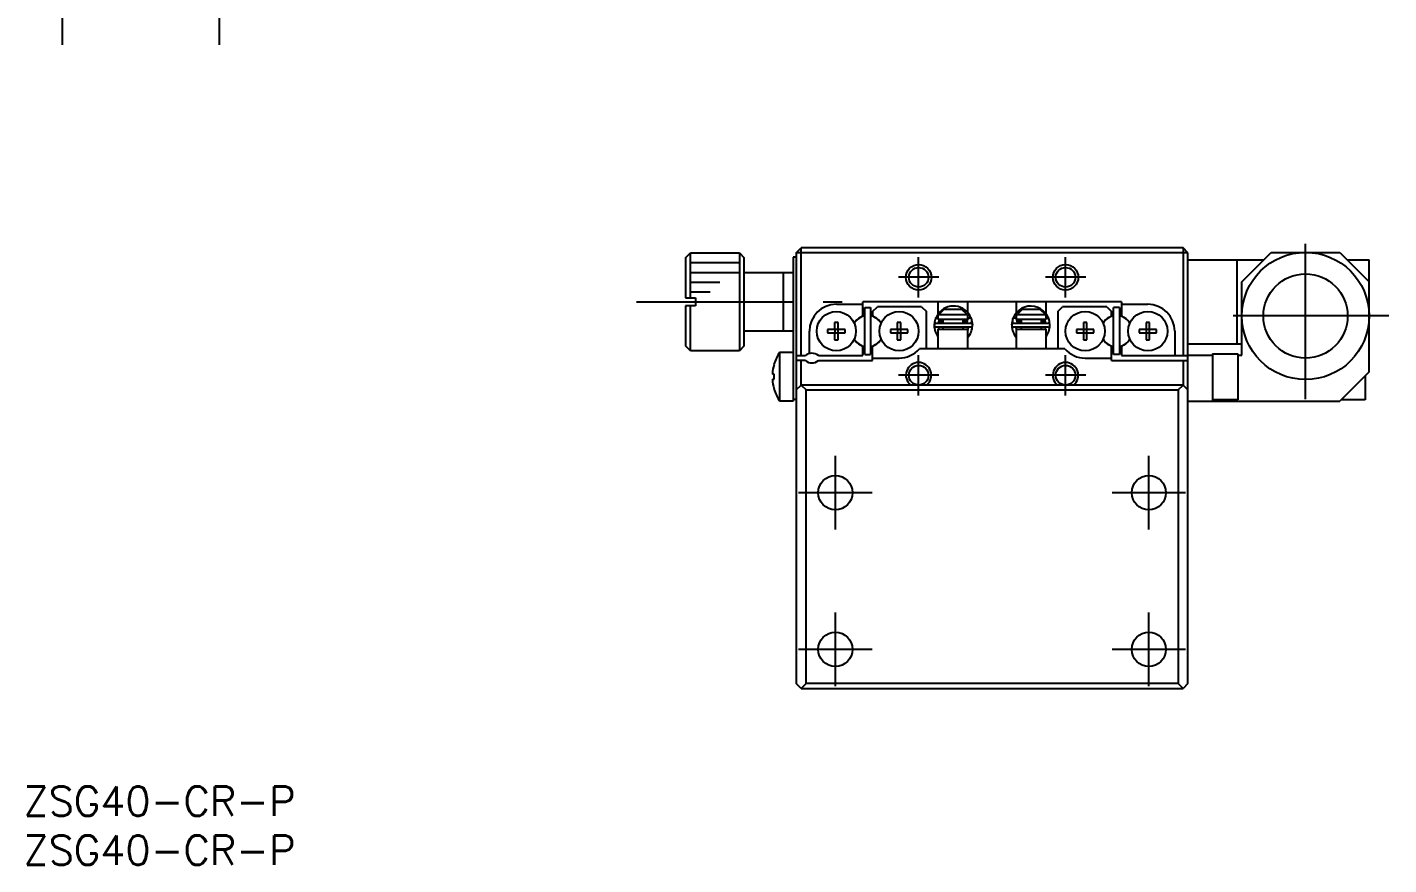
# Model space of a CAD drawing. Extents: x 0 to 303, y -8 to 245.
# Drawn here: x 0.4 to 139.4, y -8 to 77.5 of the extents above; entities that cross this region are included whole.
import ezdxf

# ---------------------------------------------------------------- set-up
doc = ezdxf.new("R2010")
doc.units = 0
doc.header["$LTSCALE"] = 0.5
doc.linetypes.add('CENTER', pattern=[50.8, 31.75, -6.35, 6.35, -6.35])
for name, color, linetype in [('MSM_CENTER', 1, 'CENTER'), ('MSM_CONTINUOUS', 7, 'CONTINUOUS'), ('MSM_NARROW', 5, 'CONTINUOUS'), ('MSM_PART_NUMBER', 7, 'CONTINUOUS')]:
    doc.layers.add(name, color=color, linetype=linetype)
doc.styles.get("Standard").update_dxf_attribs({"font": 'txt.shx', "height": 3, "bigfont": 'bigfont.shx'})

# ---------------------------------------------------------------- blocks, each defined once
blk = doc.blocks.new('*U2')
at = {"layer": 'MSM_PART_NUMBER'}
blk.add_text('ZSG40-CR-P', height=3, dxfattribs=at).set_placement((0, -3))
blk = doc.blocks.new('*U3')
at = {"layer": 'MSM_PART_NUMBER'}
blk.add_text('ZSG40-CR-P', height=3, dxfattribs=at).set_placement((0, -8))

msp = doc.modelspace()

# ---------------------------------------------------------------- linework, layer by layer
at = {"layer": 'MSM_CENTER'}
for p, q in [((4, 75.75), (4, 86.75)), ((20, 75.75), (20, 86.75)), ((130.9, 39.55), (130.9, 56.55)), ((91.4, 49.94), (91.4, 54.06)), ((106.4, 49.94), (106.4, 54.06)), ((93.46, 52), (89.34, 52)), ((108.46, 52), (104.34, 52)), ((62.6, 49.5), (83.6, 49.5)), ((139.4, 48.05), (122.4, 48.05)), ((91.4, 39.94), (91.4, 44.06)), ((106.4, 39.94), (106.4, 44.06)), ((93.46, 42), (89.34, 42)), ((108.46, 42), (104.34, 42)), ((82.9, 26.25), (82.9, 33.75)), ((114.9, 26.25), (114.9, 33.75)), ((86.65, 30), (79.15, 30)), ((118.65, 30), (111.15, 30)), ((82.9, 10.25), (82.9, 17.75)), ((114.9, 10.25), (114.9, 17.75)), ((86.65, 14), (79.15, 14)), ((118.65, 14), (111.15, 14))]:
    msp.add_line(p, q, dxfattribs=at)
at = {"layer": 'MSM_CONTINUOUS'}
for p, q in [((67.6, 54), (68.1, 54.5)), ((68.1, 49.9), (68.1, 54.5)), ((68.1, 54.5), (73.1, 54.5)), ((73.1, 54.5), (73.1, 44.5)), ((73.1, 54.5), (73.6, 54)), ((78.9, 54.5), (79.4, 55)), ((118.9, 54.5), (78.9, 54.5)), ((78.9, 54.5), (78.9, 10.5)), ((79.4, 44), (79.4, 55)), ((118.4, 55), (79.4, 55)), ((118.4, 55), (118.4, 44)), ((118.9, 54.5), (118.4, 55)), ((118.9, 10.5), (118.9, 54.5)), ((124.4, 51.55), (127.4, 54.55)), ((127.4, 54.55), (134.4, 54.55)), ((134.4, 54.55), (137.4, 51.55)), ((67.6, 54), (67.6, 49.9)), ((73.6, 45), (73.6, 54)), ((78.6, 54.05), (78.6, 39.35)), ((78.9, 54.05), (78.6, 54.05)), ((118.9, 53.8), (126.65, 53.8)), ((123.9, 53.8), (123.9, 45.2)), ((135.15, 53.8), (137.4, 53.8)), ((137.4, 42.35), (137.4, 53.8)), ((73.6, 52.5), (78.6, 52.5)), ((77.6, 46.5), (77.6, 52.5)), ((124.4, 44.05), (124.4, 51.55)), ((67.6, 49.9), (68.6, 49.9)), ((67.6, 49.1), (67.6, 45)), ((68.6, 49.1), (67.6, 49.1)), ((68.1, 44.5), (68.1, 49.1)), ((68.6, 49.9), (68.6, 49.1)), ((83, 49.25), (85.7, 49.25)), ((112.1, 49.5), (85.7, 49.5)), ((85.7, 48.05), (85.7, 49.5)), ((85.9, 48.9), (86.5, 48.9)), ((85.9, 44.1), (85.9, 48.9)), ((86.5, 48.9), (86.5, 44.1)), ((86.7, 48.5), (87.2, 49)), ((91.7, 49), (87.2, 49)), ((91.7, 49), (92.2, 48.5)), ((93.4, 48.29), (93.4, 49.5)), ((93.98, 48.7), (93.45, 48.2)), ((95.82, 48.7), (93.98, 48.7)), ((96.35, 48.2), (95.82, 48.7)), ((96.4, 49.5), (96.4, 48.4)), ((101.4, 48.4), (101.4, 49.5)), ((101.98, 48.7), (101.45, 48.2)), ((103.82, 48.7), (101.98, 48.7)), ((104.35, 48.2), (103.82, 48.7)), ((104.4, 49.5), (104.4, 48.29)), ((105.6, 48.5), (106.1, 49)), ((110.6, 49), (106.1, 49)), ((110.6, 49), (111.1, 48.5)), ((111.9, 48.9), (111.3, 48.9)), ((111.3, 44.1), (111.3, 48.9)), ((111.9, 48.9), (111.9, 44.1)), ((112.1, 49.5), (112.1, 48.05)), ((112.1, 49.25), (114.8, 49.25)), ((83.18, 47.39), (82.82, 47.39)), ((82.82, 47.39), (82.82, 46.68)), ((83.18, 46.68), (83.18, 47.39)), ((85.44, 47.9), (85.7, 48.05)), ((86.7, 48.5), (86.7, 48.05)), ((86.7, 48.05), (86.96, 47.9)), ((89.58, 47.39), (89.22, 47.39)), ((89.22, 47.39), (89.22, 46.68)), ((89.58, 46.68), (89.58, 47.39)), ((92.2, 44.7), (92.2, 48.5)), ((93.13, 47.81), (93.15, 47.87)), ((93.17, 47.86), (93.15, 47.87)), ((93.16, 47.87), (93.16, 47.88)), ((93.37, 47.76), (93.16, 47.87)), ((93.2, 47.31), (96.7, 47.31)), ((93.4, 47.75), (93.37, 47.76)), ((93.4, 48.29), (93.4, 48.29)), ((93.4, 48.29), (93.4, 48.29)), ((93.4, 48.2), (96.4, 48.2)), ((93.4, 47.7), (93.4, 48.2)), ((96.4, 47.7), (93.4, 47.7)), ((93.51, 47.7), (93.41, 47.31)), ((93.51, 47.67), (93.5, 47.66)), ((93.5, 47.66), (93.5, 47.64)), ((93.5, 47.64), (93.5, 47.63)), ((93.5, 47.63), (93.5, 47.61)), ((93.5, 47.61), (93.5, 47.6)), ((93.5, 47.6), (93.5, 47.58)), ((93.5, 47.58), (93.5, 47.57)), ((93.5, 47.57), (93.5, 47.55)), ((93.5, 47.55), (93.5, 47.54)), ((93.5, 47.54), (93.51, 47.52)), ((93.52, 47.7), (93.51, 47.69)), ((93.51, 47.69), (93.51, 47.67)), ((93.51, 47.52), (93.51, 47.51)), ((93.51, 47.51), (93.52, 47.5)), ((93.52, 47.71), (93.52, 47.7)), ((93.9, 47.5), (93.52, 47.5)), ((93.52, 47.5), (93.52, 47.48)), ((93.52, 47.48), (93.53, 47.47)), ((93.53, 47.47), (93.54, 47.46)), ((93.54, 47.46), (93.54, 47.44)), ((93.54, 47.44), (93.55, 47.43)), ((93.55, 47.43), (93.56, 47.42)), ((93.56, 47.42), (93.57, 47.41)), ((93.57, 47.41), (93.58, 47.4)), ((93.58, 47.4), (93.59, 47.39)), ((93.59, 47.39), (93.6, 47.38)), ((93.6, 47.38), (93.61, 47.37)), ((93.61, 47.37), (93.63, 47.36)), ((93.63, 47.36), (93.64, 47.35)), ((93.64, 47.35), (93.65, 47.34)), ((93.65, 47.34), (93.66, 47.34)), ((93.66, 47.34), (93.68, 47.33)), ((93.68, 47.33), (93.69, 47.33)), ((93.69, 47.33), (93.71, 47.32)), ((93.71, 47.32), (93.72, 47.32)), ((93.72, 47.32), (93.73, 47.31)), ((93.73, 47.31), (93.75, 47.31)), ((93.75, 47.31), (93.76, 47.31)), ((93.76, 47.31), (93.78, 47.31)), ((93.78, 47.31), (93.79, 47.31)), ((93.79, 47.31), (93.8, 47.31)), ((93.9, 47.31), (93.9, 47.7)), ((95.9, 47.7), (95.9, 47.31)), ((96.38, 47.5), (95.9, 47.5)), ((96.1, 47.31), (96.11, 47.31)), ((96.11, 47.31), (96.12, 47.31)), ((96.12, 47.31), (96.14, 47.31)), ((96.14, 47.31), (96.15, 47.31)), ((96.15, 47.31), (96.17, 47.32)), ((96.17, 47.32), (96.18, 47.32)), ((96.18, 47.32), (96.2, 47.32)), ((96.2, 47.32), (96.21, 47.33)), ((96.21, 47.33), (96.22, 47.33)), ((96.22, 47.33), (96.24, 47.34)), ((96.24, 47.34), (96.25, 47.35)), ((96.25, 47.35), (96.26, 47.36)), ((96.26, 47.36), (96.27, 47.36)), ((96.27, 47.36), (96.29, 47.37)), ((96.29, 47.37), (96.3, 47.38)), ((96.3, 47.38), (96.31, 47.39)), ((96.31, 47.39), (96.32, 47.4)), ((96.32, 47.4), (96.33, 47.41)), ((96.33, 47.41), (96.34, 47.43)), ((96.34, 47.43), (96.35, 47.44)), ((96.35, 47.45), (96.36, 47.46)), ((96.35, 47.44), (96.35, 47.45)), ((96.36, 47.46), (96.37, 47.48)), ((96.38, 47.71), (96.37, 47.71)), ((96.37, 47.49), (96.38, 47.5)), ((96.37, 47.48), (96.37, 47.49)), ((96.38, 47.69), (96.38, 47.71)), ((96.39, 47.68), (96.38, 47.69)), ((96.38, 47.52), (96.39, 47.53)), ((96.38, 47.5), (96.38, 47.52)), ((96.39, 47.66), (96.39, 47.68)), ((96.39, 47.65), (96.39, 47.66)), ((96.39, 47.63), (96.39, 47.65)), ((96.4, 47.62), (96.39, 47.63)), ((96.39, 47.56), (96.4, 47.58)), ((96.39, 47.55), (96.39, 47.56)), ((96.39, 47.53), (96.39, 47.55)), ((96.4, 48.4), (96.4, 48.4)), ((96.4, 48.2), (96.4, 47.7)), ((96.5, 47.81), (96.4, 47.75)), ((96.4, 47.74), (96.41, 47.75)), ((96.4, 47.61), (96.4, 47.62)), ((96.4, 47.59), (96.4, 47.61)), ((96.4, 47.58), (96.4, 47.59)), ((96.41, 47.75), (96.42, 47.75)), ((96.42, 47.75), (96.43, 47.76)), ((96.43, 47.76), (96.44, 47.77)), ((96.44, 47.77), (96.45, 47.77)), ((96.45, 47.77), (96.47, 47.78)), ((96.47, 47.78), (96.48, 47.79)), ((96.48, 47.79), (96.49, 47.79)), ((96.49, 47.79), (96.51, 47.8)), ((96.74, 47.88), (96.5, 47.81)), ((96.51, 47.8), (96.52, 47.81)), ((96.52, 47.81), (96.54, 47.82)), ((96.54, 47.82), (96.55, 47.82)), ((96.55, 47.82), (96.57, 47.83)), ((96.57, 47.83), (96.58, 47.83)), ((96.58, 47.83), (96.6, 47.84)), ((96.6, 47.84), (96.61, 47.85)), ((96.61, 47.85), (96.63, 47.85)), ((96.63, 47.85), (96.64, 47.85)), ((96.64, 47.85), (96.65, 47.86)), ((96.65, 47.86), (96.67, 47.86)), ((96.67, 47.86), (96.68, 47.87)), ((96.68, 47.87), (96.69, 47.87)), ((96.69, 47.87), (96.7, 47.87)), ((96.7, 47.87), (96.71, 47.87)), ((96.71, 47.87), (96.72, 47.87)), ((96.72, 47.87), (96.72, 47.87)), ((96.72, 47.87), (96.73, 47.87)), ((96.73, 47.87), (96.74, 47.87)), ((96.74, 47.34), (96.73, 47.3)), ((96.74, 47.88), (96.74, 47.87)), ((96.74, 47.87), (96.74, 47.87)), ((96.74, 47.87), (96.75, 47.84)), ((96.74, 47.87), (96.74, 47.87)), ((96.74, 47.87), (96.74, 47.87)), ((96.76, 47.37), (96.74, 47.34)), ((96.75, 47.84), (96.76, 47.81)), ((96.76, 47.82), (96.9, 47.13)), ((96.76, 47.81), (96.77, 47.77)), ((96.77, 47.4), (96.76, 47.37)), ((96.77, 47.77), (96.78, 47.74)), ((96.78, 47.43), (96.77, 47.4)), ((96.78, 47.74), (96.79, 47.71)), ((96.79, 47.5), (96.78, 47.47)), ((96.78, 47.47), (96.78, 47.43)), ((96.79, 47.71), (96.79, 47.67)), ((96.79, 47.67), (96.8, 47.64)), ((96.8, 47.57), (96.79, 47.53)), ((96.79, 47.53), (96.79, 47.5)), ((96.8, 47.64), (96.8, 47.6)), ((96.8, 47.6), (96.8, 47.57)), ((100.9, 47.13), (101.04, 47.82)), ((101, 47.62), (101.01, 47.65)), ((101, 47.58), (101, 47.62)), ((101.01, 47.55), (101, 47.58)), ((101.01, 47.72), (101.02, 47.75)), ((101.01, 47.69), (101.01, 47.72)), ((101.01, 47.65), (101.01, 47.69)), ((101.01, 47.51), (101.01, 47.55)), ((101.01, 47.48), (101.01, 47.51)), ((101.02, 47.45), (101.01, 47.48)), ((101.02, 47.75), (101.03, 47.79)), ((101.03, 47.41), (101.02, 47.45)), ((101.03, 47.79), (101.04, 47.82)), ((101.04, 47.38), (101.03, 47.41)), ((101.04, 47.82), (101.05, 47.85)), ((101.05, 47.35), (101.04, 47.38)), ((101.05, 47.85), (101.06, 47.87)), ((101.07, 47.32), (101.05, 47.35)), ((101.06, 47.88), (101.3, 47.81)), ((101.06, 47.87), (101.06, 47.87)), ((101.06, 47.87), (101.06, 47.87)), ((101.06, 47.87), (101.06, 47.87)), ((101.07, 47.87), (101.06, 47.87)), ((101.08, 47.87), (101.07, 47.87)), ((101.07, 47.3), (101.07, 47.32)), ((101.09, 47.87), (101.08, 47.87)), ((101.08, 47.87), (101.08, 47.87)), ((101.1, 47.87), (101.09, 47.87)), ((101.11, 47.87), (101.1, 47.87)), ((101.1, 47.31), (104.6, 47.31)), ((101.12, 47.87), (101.11, 47.87)), ((101.13, 47.86), (101.12, 47.87)), ((101.15, 47.86), (101.13, 47.86)), ((101.16, 47.85), (101.15, 47.86)), ((101.17, 47.85), (101.16, 47.85)), ((101.19, 47.85), (101.17, 47.85)), ((101.2, 47.84), (101.19, 47.85)), ((101.22, 47.83), (101.2, 47.84)), ((101.23, 47.83), (101.22, 47.83)), ((101.25, 47.82), (101.23, 47.83)), ((101.26, 47.82), (101.25, 47.82)), ((101.28, 47.81), (101.26, 47.82)), ((101.29, 47.8), (101.28, 47.81)), ((101.31, 47.79), (101.29, 47.8)), ((101.3, 47.81), (101.4, 47.75)), ((101.32, 47.79), (101.31, 47.79)), ((101.33, 47.78), (101.32, 47.79)), ((101.35, 47.77), (101.33, 47.78)), ((101.36, 47.77), (101.35, 47.77)), ((101.37, 47.76), (101.36, 47.77)), ((101.38, 47.75), (101.37, 47.76)), ((101.39, 47.75), (101.38, 47.75)), ((101.4, 47.74), (101.39, 47.75)), ((101.4, 48.4), (101.4, 48.4)), ((101.4, 48.2), (104.4, 48.2)), ((101.4, 47.7), (101.4, 48.2)), ((104.4, 47.7), (101.4, 47.7)), ((101.41, 47.63), (101.4, 47.61)), ((101.4, 47.61), (101.4, 47.6)), ((101.4, 47.6), (101.4, 47.58)), ((101.4, 47.58), (101.41, 47.57)), ((101.42, 47.69), (101.41, 47.67)), ((101.41, 47.67), (101.41, 47.66)), ((101.41, 47.66), (101.41, 47.64)), ((101.41, 47.64), (101.41, 47.63)), ((101.41, 47.57), (101.41, 47.55)), ((101.41, 47.55), (101.41, 47.54)), ((101.41, 47.54), (101.41, 47.52)), ((101.41, 47.52), (101.42, 47.51)), ((101.43, 47.71), (101.42, 47.7)), ((101.42, 47.7), (101.42, 47.69)), ((101.42, 47.51), (101.42, 47.5)), ((101.9, 47.5), (101.42, 47.5)), ((101.42, 47.5), (101.43, 47.48)), ((101.43, 47.48), (101.44, 47.47)), ((101.44, 47.47), (101.44, 47.46)), ((101.44, 47.46), (101.45, 47.44)), ((101.45, 47.44), (101.46, 47.43)), ((101.46, 47.43), (101.47, 47.42)), ((101.47, 47.42), (101.48, 47.41)), ((101.48, 47.41), (101.49, 47.4)), ((101.49, 47.4), (101.5, 47.39)), ((101.5, 47.39), (101.51, 47.38)), ((101.51, 47.38), (101.52, 47.37)), ((101.52, 47.37), (101.53, 47.36)), ((101.53, 47.36), (101.54, 47.35)), ((101.54, 47.35), (101.56, 47.34)), ((101.56, 47.34), (101.57, 47.34)), ((101.57, 47.34), (101.58, 47.33)), ((101.58, 47.33), (101.6, 47.33)), ((101.6, 47.33), (101.61, 47.32)), ((101.61, 47.32), (101.63, 47.32)), ((101.63, 47.32), (101.64, 47.31)), ((101.64, 47.31), (101.65, 47.31)), ((101.65, 47.31), (101.67, 47.31)), ((101.67, 47.31), (101.68, 47.31)), ((101.68, 47.31), (101.7, 47.31)), ((101.7, 47.31), (101.7, 47.31)), ((101.9, 47.31), (101.9, 47.7)), ((103.9, 47.7), (103.9, 47.31)), ((104.28, 47.5), (103.9, 47.5)), ((104, 47.31), (104.02, 47.31)), ((104.02, 47.31), (104.03, 47.31)), ((104.03, 47.31), (104.05, 47.31)), ((104.05, 47.31), (104.06, 47.31)), ((104.06, 47.31), (104.07, 47.32)), ((104.07, 47.32), (104.09, 47.32)), ((104.09, 47.32), (104.1, 47.32)), ((104.1, 47.32), (104.12, 47.33)), ((104.12, 47.33), (104.13, 47.33)), ((104.13, 47.33), (104.14, 47.34)), ((104.14, 47.34), (104.16, 47.35)), ((104.16, 47.35), (104.17, 47.36)), ((104.17, 47.36), (104.18, 47.36)), ((104.18, 47.36), (104.19, 47.37)), ((104.19, 47.37), (104.2, 47.38)), ((104.2, 47.38), (104.21, 47.39)), ((104.21, 47.39), (104.22, 47.4)), ((104.22, 47.4), (104.23, 47.41)), ((104.23, 47.41), (104.24, 47.43)), ((104.24, 47.43), (104.25, 47.44)), ((104.25, 47.44), (104.26, 47.45)), ((104.26, 47.45), (104.27, 47.46)), ((104.27, 47.48), (104.28, 47.49)), ((104.27, 47.46), (104.27, 47.48)), ((104.29, 47.69), (104.28, 47.71)), ((104.28, 47.71), (104.28, 47.71)), ((104.28, 47.49), (104.29, 47.5)), ((104.39, 47.31), (104.29, 47.7)), ((104.29, 47.68), (104.29, 47.69)), ((104.3, 47.66), (104.29, 47.68)), ((104.29, 47.53), (104.3, 47.55)), ((104.29, 47.52), (104.29, 47.53)), ((104.29, 47.5), (104.29, 47.52)), ((104.3, 47.65), (104.3, 47.66)), ((104.3, 47.63), (104.3, 47.65)), ((104.3, 47.62), (104.3, 47.63)), ((104.3, 47.61), (104.3, 47.62)), ((104.3, 47.59), (104.3, 47.61)), ((104.3, 47.58), (104.3, 47.59)), ((104.3, 47.56), (104.3, 47.58)), ((104.3, 47.55), (104.3, 47.56)), ((104.4, 48.2), (104.4, 47.7)), ((104.43, 47.76), (104.64, 47.87)), ((104.63, 47.86), (104.65, 47.87)), ((104.65, 47.87), (104.67, 47.81)), ((105.6, 48.5), (105.6, 44.7)), ((108.58, 47.39), (108.22, 47.39)), ((108.22, 47.39), (108.22, 46.68)), ((108.58, 46.68), (108.58, 47.39)), ((111.1, 48.05), (110.84, 47.9)), ((111.1, 48.05), (111.1, 48.5)), ((112.36, 47.9), (112.1, 48.05)), ((114.98, 47.39), (114.62, 47.39)), ((114.62, 47.39), (114.62, 46.68)), ((114.98, 46.68), (114.98, 47.39)), ((78.6, 46.5), (73.6, 46.5)), ((80.25, 44.22), (80.25, 46.5)), ((82.11, 46.68), (82.11, 46.32)), ((82.82, 46.68), (82.11, 46.68)), ((82.11, 46.32), (82.82, 46.32)), ((82.83, 46.67), (82.82, 46.68)), ((82.83, 46.33), (82.82, 46.32)), ((82.82, 46.32), (82.82, 45.61)), ((82.83, 46.67), (82.83, 46.33)), ((83.17, 46.67), (82.83, 46.67)), ((82.83, 46.33), (83.17, 46.33)), ((83.17, 46.67), (83.18, 46.68)), ((83.17, 46.33), (83.17, 46.67)), ((83.17, 46.33), (83.18, 46.32)), ((83.89, 46.68), (83.18, 46.68)), ((83.18, 46.32), (83.89, 46.32)), ((83.18, 45.61), (83.18, 46.32)), ((83.89, 46.32), (83.89, 46.68)), ((88.51, 46.68), (88.51, 46.32)), ((89.22, 46.68), (88.51, 46.68)), ((88.51, 46.32), (89.22, 46.32)), ((89.23, 46.67), (89.22, 46.68)), ((89.23, 46.33), (89.22, 46.32)), ((89.22, 46.32), (89.22, 45.61)), ((89.23, 46.67), (89.23, 46.33)), ((89.57, 46.67), (89.23, 46.67)), ((89.23, 46.33), (89.57, 46.33)), ((89.57, 46.67), (89.58, 46.68)), ((89.57, 46.33), (89.57, 46.67)), ((89.57, 46.33), (89.58, 46.32)), ((90.29, 46.68), (89.58, 46.68)), ((89.58, 46.32), (90.29, 46.32)), ((89.58, 45.61), (89.58, 46.32)), ((90.29, 46.32), (90.29, 46.68)), ((96.7, 46.91), (93.2, 46.91)), ((93.4, 46.7), (96.4, 46.7)), ((93.4, 44.7), (93.4, 46.7)), ((93.41, 46.91), (93.45, 46.7)), ((93.9, 46.7), (93.9, 46.91)), ((95.9, 46.91), (95.9, 46.7)), ((96.4, 46.7), (96.4, 44.7)), ((96.4, 46.57), (96.44, 46.67)), ((96.44, 46.67), (96.49, 46.91)), ((104.6, 46.91), (101.1, 46.91)), ((101.31, 46.91), (101.36, 46.68)), ((101.36, 46.68), (101.4, 46.57)), ((101.4, 46.7), (104.4, 46.7)), ((101.4, 44.7), (101.4, 46.7)), ((101.9, 46.7), (101.9, 46.91)), ((103.9, 46.91), (103.9, 46.7)), ((104.35, 46.7), (104.39, 46.91)), ((104.4, 46.7), (104.4, 44.7)), ((107.51, 46.68), (107.51, 46.32)), ((108.22, 46.68), (107.51, 46.68)), ((107.51, 46.32), (108.22, 46.32)), ((108.23, 46.67), (108.22, 46.68)), ((108.23, 46.33), (108.22, 46.32)), ((108.22, 46.32), (108.22, 45.61)), ((108.23, 46.67), (108.23, 46.33)), ((108.57, 46.67), (108.23, 46.67)), ((108.23, 46.33), (108.57, 46.33)), ((108.57, 46.67), (108.58, 46.68)), ((108.57, 46.33), (108.57, 46.67)), ((108.57, 46.33), (108.58, 46.32)), ((109.29, 46.68), (108.58, 46.68)), ((108.58, 46.32), (109.29, 46.32)), ((108.58, 45.61), (108.58, 46.32)), ((109.29, 46.32), (109.29, 46.68)), ((113.91, 46.68), (113.91, 46.32)), ((114.62, 46.68), (113.91, 46.68)), ((113.91, 46.32), (114.62, 46.32)), ((114.63, 46.67), (114.62, 46.68)), ((114.63, 46.33), (114.62, 46.32)), ((114.62, 46.32), (114.62, 45.61)), ((114.63, 46.67), (114.63, 46.33)), ((114.97, 46.67), (114.63, 46.67)), ((114.63, 46.33), (114.97, 46.33)), ((114.97, 46.67), (114.98, 46.68)), ((114.97, 46.33), (114.97, 46.67)), ((114.97, 46.33), (114.98, 46.32)), ((115.69, 46.68), (114.98, 46.68)), ((114.98, 46.32), (115.69, 46.32)), ((114.98, 45.61), (114.98, 46.32)), ((115.69, 46.32), (115.69, 46.68)), ((117.55, 46.5), (117.55, 44)), ((68.1, 44.5), (67.6, 45)), ((73.1, 44.5), (68.1, 44.5)), ((73.6, 45), (73.1, 44.5)), ((82.82, 45.61), (83.18, 45.61)), ((85.7, 44.95), (85.44, 45.1)), ((85.7, 44), (85.7, 44.95)), ((86.96, 45.1), (86.7, 44.95)), ((86.7, 43.5), (86.7, 44.95)), ((89.22, 45.61), (89.58, 45.61)), ((106.32, 44.7), (91.48, 44.7)), ((108.22, 45.61), (108.58, 45.61)), ((110.84, 45.1), (111.1, 44.95)), ((111.1, 43.5), (111.1, 44.95)), ((112.1, 44.95), (112.36, 45.1)), ((112.1, 44.95), (112.1, 44)), ((114.62, 45.61), (114.98, 45.61)), ((118.9, 45.2), (124.4, 45.2)), ((76.64, 43.11), (76.63, 43.11)), ((77.21, 44.35), (77.21, 39.35)), ((77.21, 44.35), (78.6, 44.35)), ((78.9, 44), (79.84, 44)), ((79.84, 43.5), (78.9, 43.5)), ((79.4, 41), (79.4, 43.5)), ((81.16, 44), (85.7, 44)), ((81.16, 43.5), (86.7, 43.5)), ((85.9, 44.1), (86.5, 44.1)), ((86.7, 43.75), (89.4, 43.75)), ((108.4, 43.75), (111.1, 43.75)), ((111.1, 43.5), (118.9, 43.5)), ((111.9, 44.1), (111.3, 44.1)), ((112.1, 44), (118.9, 44)), ((118.4, 43.5), (118.4, 41)), ((118.9, 44.05), (121.4, 44.05)), ((121.4, 44.2), (121.4, 39.35)), ((121.4, 44.2), (124, 44.2)), ((124, 44.2), (124, 39.5)), ((124, 44.05), (124.4, 44.05)), ((76.64, 42.11), (76.47, 42.11)), ((76.64, 41.59), (76.64, 42.11)), ((137.4, 42.35), (134.4, 39.35)), ((137, 41.95), (137, 39.5)), ((76.47, 41.59), (76.64, 41.59)), ((76.63, 40.59), (76.64, 40.59)), ((78.9, 40.5), (79.4, 41)), ((118.4, 41), (79.4, 41)), ((79.4, 41), (79.9, 40.5)), ((79.9, 40.5), (117.9, 40.5)), ((79.9, 10.5), (79.9, 40.5)), ((117.9, 40.5), (118.4, 41)), ((117.9, 40.5), (117.9, 10.5)), ((118.4, 41), (118.9, 40.5)), ((78.6, 39.35), (77.21, 39.35)), ((78.6, 39.55), (78.9, 39.55)), ((118.9, 39.35), (134.4, 39.35)), ((124, 39.5), (121.4, 39.5)), ((137, 39.5), (134.55, 39.5)), ((79.4, 10), (78.9, 10.5)), ((79.9, 10.5), (79.4, 10)), ((79.4, 10), (118.4, 10)), ((117.9, 10.5), (79.9, 10.5)), ((118.4, 10), (117.9, 10.5)), ((118.9, 10.5), (118.4, 10))]:
    msp.add_line(p, q, dxfattribs=at)
for centre, radius in [((130.9, 48.05), 6.5), ((91.4, 52), 1), ((106.4, 52), 1), ((130.9, 48.05), 4.3), ((83, 46.5), 2), ((89.4, 46.5), 2), ((108.4, 46.5), 2), ((114.8, 46.5), 2), ((91.4, 42), 1), ((106.4, 42), 1), ((82.9, 30), 1.75), ((114.9, 30), 1.75), ((82.9, 14), 1.75), ((114.9, 14), 1.75)]:
    msp.add_circle(centre, radius, dxfattribs=at)
for centre, radius, start, end in [((83, 46.5), 2.75, 90, 180), ((94.95, 47.11), 1.95, 23.0583, 144.4726), ((102.85, 47.11), 1.95, 0.8029, 156.9294), ((114.8, 46.5), 2.75, 0, 90), ((86.2, 46.5), 1.59, 100.8931, 149.5668), ((86.31, 46.39), 1.75, 120, 148.1185), ((86.2, 46.5), 1.59, 30.4333, 79.107), ((86.09, 46.39), 1.75, 31.8815, 60), ((94.95, 47.1), 1.95, 144.5312, 179.1921), ((93.2, 47.11), 0.2, 90, 270), ((96.7, 47.11), 0.2, 270, 90), ((101.1, 47.11), 0.2, 90, 270), ((104.6, 47.11), 0.2, 270, 90), ((111.6, 46.5), 1.59, 100.893, 149.5667), ((111.71, 46.39), 1.75, 120, 148.1185), ((111.6, 46.5), 1.59, 30.4332, 79.1069), ((111.49, 46.39), 1.75, 31.8815, 60), ((94.94, 47.11), 1.95, 180.8194, 217.4662), ((94.94, 47.11), 1.95, 318.2681, 359.1569), ((102.86, 47.11), 1.95, 180.8498, 221.7242), ((102.86, 47.11), 1.94, 322.5133, 359.2944), ((86.2, 46.5), 1.59, 210.4332, 259.1069), ((86.31, 46.61), 1.75, 211.8815, 240), ((86.2, 46.5), 1.59, 280.893, 329.5668), ((86.09, 46.61), 1.75, 300, 328.1185), ((89.4, 46.5), 2.75, 270, 319.1148), ((108.4, 46.5), 2.75, 220.8852, 270), ((111.6, 46.5), 1.59, 210.4333, 259.107), ((111.71, 46.61), 1.75, 211.8815, 240), ((111.6, 46.5), 1.59, 280.8931, 329.5668), ((111.49, 46.61), 1.75, 300, 328.1185), ((80.95, 41.85), 4.49, 163.7306, 176.6822), ((80.95, 41.85), 4.5, 146.251, 163.7142), ((80.5, 43.25), 1, 48.5904, 131.4096), ((80.5, 44.25), 1, 228.5904, 311.4096), ((80.95, 41.85), 4.49, 183.3178, 196.2694), ((80.95, 41.85), 4.5, 196.2858, 213.749)]:
    msp.add_arc(centre, radius, start, end, dxfattribs=at)
at = {"layer": 'MSM_NARROW'}
for p, q in [((68.1, 53.5), (73.1, 53.5)), ((68.1, 52.5), (73.1, 52.5)), ((68.1, 51.5), (71.1, 51.5)), ((68.1, 50.5), (70.1, 50.5))]:
    msp.add_line(p, q, dxfattribs=at)
for centre in [(91.4, 52), (106.4, 52)]:
    msp.add_circle(centre, 1.3, dxfattribs=at)
for centre in [(91.4, 42), (106.4, 42)]:
    msp.add_arc(centre, 1.3, 309.7152, 230.2848, dxfattribs=at)

# ---------------------------------------------------------------- block references
at = {"layer": 'MSM_CONTINUOUS'}
for name in ['*U2', '*U3']:
    msp.add_blockref(name, (0, 0), dxfattribs=at)

doc.saveas('drawing.dxf')
